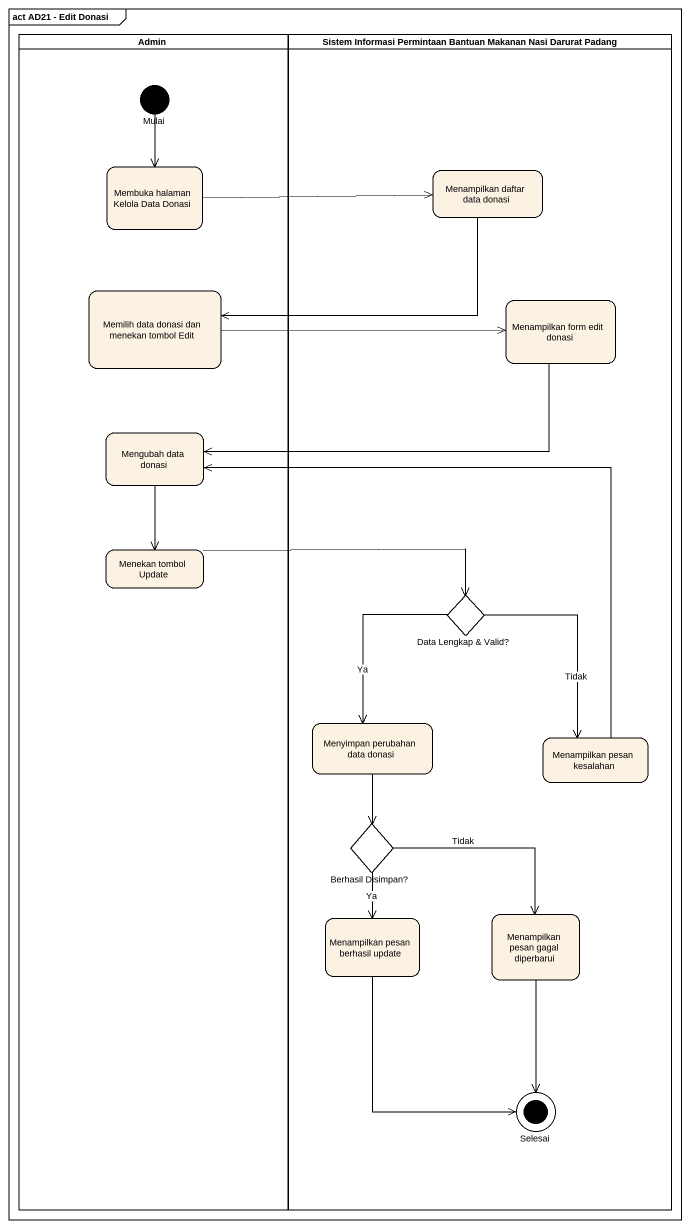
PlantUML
@startuml
mainframe act AD21 - Edit Donasi
hide empty description
state Admin <<partition>> {
  state Mulai <<start>>
  state "Membuka halaman Kelola Data Donasi" as Membuka_halaman_Kelola_Data
  state "Memilih data donasi dan menekan tombol Edit" as Memilih_data_donasi_dan
  state "Mengubah data donasi" as Mengubah_data_donasi
  state "Menekan tombol Update" as Menekan_tombol_Update
}
state "Sistem Informasi Permintaan Bantuan Makanan Nasi Darurat Padang" as Sistem_Informasi_Permintaan <<partition>> {
  state "Menampilkan daftar data donasi" as Menampilkan_daftar_data
  state "Menampilkan form edit donasi" as Menampilkan_form_edit_donasi
  state "Data Lengkap & Valid?" as Data_Lengkap_Valid <<choice>>
  state "Menyimpan perubahan data donasi" as Menyimpan_perubahan_data
  state "Menampilkan pesan kesalahan" as Menampilkan_pesan_kesalahan
  state "Berhasil Disimpan?" as Berhasil_Disimpan <<choice>>
  state "Menampilkan pesan berhasil update" as Menampilkan_pesan_berhasil
  state "Menampilkan pesan gagal diperbarui" as Menampilkan_pesan_gagal
  state Selesai <<end>>
}
Mulai --> Membuka_halaman_Kelola_Data
Membuka_halaman_Kelola_Data -right-> Menampilkan_daftar_data
Menampilkan_daftar_data -left-> Memilih_data_donasi_dan
Memilih_data_donasi_dan -right-> Menampilkan_form_edit_donasi
Menampilkan_form_edit_donasi -left-> Mengubah_data_donasi
Mengubah_data_donasi --> Menekan_tombol_Update
Menekan_tombol_Update -right-> Data_Lengkap_Valid
Data_Lengkap_Valid --> Menyimpan_perubahan_data : Ya
Data_Lengkap_Valid --> Menampilkan_pesan_kesalahan : Tidak
Menyimpan_perubahan_data --> Berhasil_Disimpan
Menampilkan_pesan_kesalahan -up-> Mengubah_data_donasi
Berhasil_Disimpan --> Menampilkan_pesan_berhasil : Ya
Berhasil_Disimpan --> Menampilkan_pesan_gagal : Tidak
Menampilkan_pesan_berhasil --> Selesai
Menampilkan_pesan_gagal --> Selesai
@enduml
